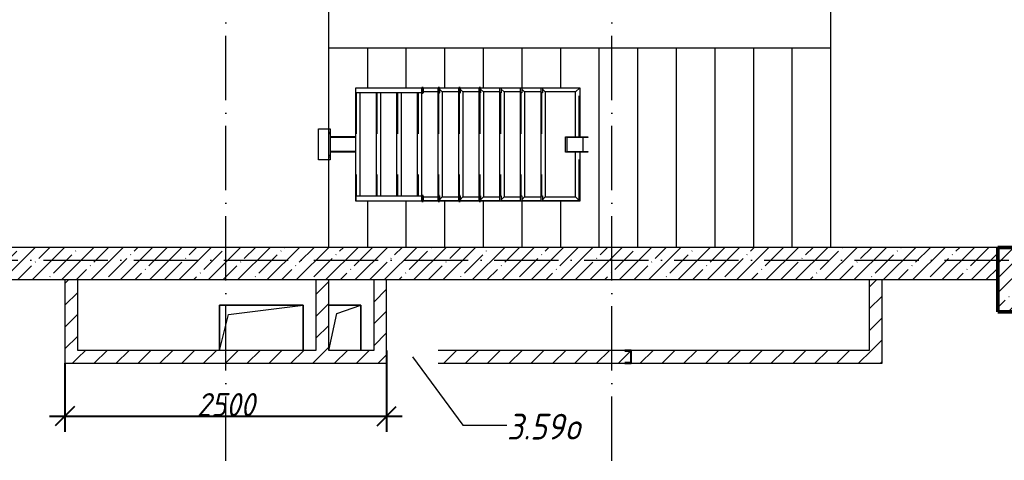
# Model space of a CAD drawing. Header units: millimetres. Extents: x -401725 to 250493, y 305116 to 802890.
# Drawn here: x 160134 to 167785, y 354614 to 358036 of the extents above; entities that cross this region are included whole.
import ezdxf

# ---------------------------------------------------------------- set-up
doc = ezdxf.new("R2010")
doc.units = ezdxf.units.MM
doc.linetypes.add('50_200_ШТРИХ_1Т_ш5_п1_п1_', pattern=[700, 500, -100, 0, -100])
doc.linetypes.add('Штрих', pattern=[635, 317.5, -317.5])
for name, color, linetype, lineweight in [('A-____-____-DIMS', 7, 'Continuous', 9), ('A-FLOR-____-OTLN', 7, 'Continuous', 9), ('A-GENM-____-HDLN', 7, 'Штрих', 9), ('A-GENM-____-MCUT', 7, 'Continuous', 25), ('A-GENM-____-OTLN', 7, 'Continuous', 9), ('A-GENM-____-OTLN-1', 7, 'Continuous', 25), ('A-GLAZ-____-IDEN', 7, 'Continuous', 9), ('A-WALL-____-MCUT-1', 7, 'Continuous', 9), ('A-WALL-____-PATT-1', 7, 'Continuous', 9), ('A-WALL-FNSH-MCUT-1', 7, 'Continuous', 9), ('S-COLS-____-MCUT', 7, 'Continuous', 50), ('S-COLS-____-OTLN', 7, 'Continuous', 9), ('S-GRID-____-OTLN-1', 7, '50_200_ШТРИХ_1Т_ш5_п1_п1_', 9), ('S-STRS-____-OTLN-1', 7, 'Continuous', 9)]:
    doc.layers.add(name, color=color, linetype=linetype, lineweight=lineweight)
doc.styles.add('ISOCPEUR_I_10', font='isocpeui.ttf', dxfattribs={"width": 0.9, "height": 180})
doc.styles.add('ISOCPEUR_I_9', font='isocpeui.ttf', dxfattribs={"width": 0.9, "height": 250})
doc.dimstyles.new('ISO-1_8_0_9К_СРЕДНИЙ_Кладочные_4', dxfattribs={"dimscale": 304.8, "dimtxt": 179.276612, "dimasz": 0.492126, "dimexe": 0.393701, "dimexo": 0, "dimgap": 0, "dimtad": 1, "dimdec": 3, "dimrnd": 0.001, "dimdsep": 46, "dimtxsty": 'ISOCPEUR_I_10', "dimblk1": 'OBLIQUE', "dimblk2": 'OBLIQUE', "dimsah": 1, "dimcen": 0.09, "dimdle": 0.393701, "dimazin": 0, "dimtfac": 1, "dimtdec": 4, "dimtix": 1, "dimtmove": 1, "dimatfit": 3, "dimfxl": 1, "dimtvp": 1, "dimtolj": 1, "dimtzin": 0, "dimarcsym": 2})
pattern_1 = [(45, (144685.44, 312186.37), (-84.8528, 84.8528), [])]

# ---------------------------------------------------------------- blocks, each defined once
blk = doc.blocks.new('ОМ_Нижняя опорная пятка - ОМ_Нижняя опорная пятка-19082064-АР1_План отверстий 3 этажа в осях 1-64_А-ГГ')
at = {"layer": 'A-GENM-____-OTLN'}
for p, q in [((-96, 10), (-96, 0)), ((-84, 10), (-84, 0)), ((84, 10), (84, 0)), ((96, 10), (96, 0))]:
    blk.add_line(p, q, dxfattribs=at)
blk = doc.blocks.new('ОМ_Труба_ГОСТ 8639-82 - ОМ_Труба_ГОСТ 8639-82-26350154-АР1_План отверстий 3 этажа в осях 1-64_А-ГГ')
at = {"layer": 'A-GENM-____-OTLN'}
for p, q in [((19689.1, 44821), (19689.1, 44941)), ((19689.1, 44941), (19864.1, 44941)), ((19864.1, 44935), (19701.2, 44935)), ((19701.2, 44935), (19701.2, 44827)), ((19824, 44935), (19824, 44827)), ((19864.1, 44941), (19864.1, 44935)), ((19864.1, 44821), (19689.1, 44821)), ((19701.2, 44827), (19864.1, 44827)), ((19864.1, 44827), (19864.1, 44821))]:
    blk.add_line(p, q, dxfattribs=at)
blk = doc.blocks.new('ОМ_Уголок_ГОСТ 8509-93 - ОМ_Уголок_ГОСТ 8509-93-26349651-АР1_План отверстий 3 этажа в осях 1-64_А-ГГ')
at = {"layer": 'A-GENM-____-HDLN'}
for p, q in [((4, -4), (380, -4)), ((500, -4), (876, -4))]:
    blk.add_line(p, q, dxfattribs=at)
at = {"layer": 'A-GENM-____-OTLN'}
for p, q in [((380, 0), (0, 0)), ((32, -32), (0, 0)), ((32, -32), (380, -32)), ((880, 0), (500, 0)), ((500, -32), (848, -32)), ((880, 0), (848, -32))]:
    blk.add_line(p, q, dxfattribs=at)
blk = doc.blocks.new('ОМ_Уголок_ГОСТ 8509-93 - ОМ_Уголок_ГОСТ 8509-93-V88-АР1_План отверстий 3 этажа в осях 1-64_А-ГГ')
at = {"layer": 'A-GENM-____-HDLN'}
blk.add_line((40, -4), (840, -4), dxfattribs=at)
at = {"layer": 'A-GENM-____-OTLN'}
for p, q in [((32, -32), (10, -10)), ((32, -32), (848, -32)), ((840, 0), (40, 0)), ((870, -10), (848, -32))]:
    blk.add_line(p, q, dxfattribs=at)
blk = doc.blocks.new('ОМ_Уголок_ГОСТ 8509-93 - ОМ_Уголок_ГОСТ 8509-93-19082047-АР1_План отверстий 3 этажа в осях 1-64_А-ГГ')
at = {"layer": 'A-GENM-____-HDLN'}
blk.add_line((10, -4), (296, -4), dxfattribs=at)
at = {"layer": 'A-GENM-____-OTLN'}
for p, q in [((300, 0), (10, 0)), ((32, -32), (10, -10)), ((32, -32), (268, -32)), ((300, 0), (268, -32))]:
    blk.add_line(p, q, dxfattribs=at)
blk = doc.blocks.new('ОМ_Уголок_ГОСТ 8509-93 - ОМ_Уголок_ГОСТ 8509-93-V89-АР1_План отверстий 3 этажа в осях 1-64_А-ГГ')
at = {"layer": 'A-GENM-____-HDLN'}
blk.add_line((4, -4), (290, -4), dxfattribs=at)
at = {"layer": 'A-GENM-____-OTLN'}
for p, q in [((290, 0), (0, 0)), ((32, -32), (0, 0)), ((32, -32), (268, -32)), ((290, -10), (268, -32))]:
    blk.add_line(p, q, dxfattribs=at)
blk = doc.blocks.new('ОМ_Уголок_ГОСТ 8509-93 - ОМ_Уголок_ГОСТ 8509-93-V90-АР1_План отверстий 3 этажа в осях 1-64_А-ГГ')
at = {"layer": 'A-GENM-____-HDLN'}
blk.add_line((10, -4), (160, -4), dxfattribs=at)
at = {"layer": 'A-GENM-____-OTLN'}
for p, q in [((160, 0), (10, 0)), ((32, -32), (10, -10)), ((32, -32), (160, -32))]:
    blk.add_line(p, q, dxfattribs=at)
blk = doc.blocks.new('ОМ_Уголок_ГОСТ 8509-93 - ОМ_Уголок_ГОСТ 8509-93-V91-АР1_План отверстий 3 этажа в осях 1-64_А-ГГ')
at = {"layer": 'A-GENM-____-HDLN'}
blk.add_line((140, -4), (290, -4), dxfattribs=at)
at = {"layer": 'A-GENM-____-OTLN'}
for p, q in [((290, 0), (140, 0)), ((140, -32), (268, -32)), ((290, -10), (268, -32))]:
    blk.add_line(p, q, dxfattribs=at)
blk = doc.blocks.new('ОМ_Уголок_ГОСТ 8509-93 - ОМ_Уголок_ГОСТ 8509-93-V92-АР1_План отверстий 3 этажа в осях 1-64_А-ГГ')
at = {"layer": 'A-GENM-____-HDLN'}
blk.add_line((40, -4), (840, -4), dxfattribs=at)
at = {"layer": 'A-GENM-____-OTLN'}
for p, q in [((840, 0), (40, 0)), ((40, -32), (840, -32))]:
    blk.add_line(p, q, dxfattribs=at)
blk = doc.blocks.new('ОМ_Уголок_ГОСТ 8509-93 - ОМ_Уголок_ГОСТ 8509-93-V93-АР1_План отверстий 3 этажа в осях 1-64_А-ГГ')
at = {"layer": 'A-GENM-____-HDLN'}
blk.add_line((44.3, -4), (160, -4), dxfattribs=at)
at = {"layer": 'A-GENM-____-OTLN'}
for p, q in [((160, 0), (44.3, 0)), ((44.3, -32), (160, -32))]:
    blk.add_line(p, q, dxfattribs=at)
blk = doc.blocks.new('ОМ_Уголок_ГОСТ 8509-93 - ОМ_Уголок_ГОСТ 8509-93-V94-АР1_План отверстий 3 этажа в осях 1-64_А-ГГ')
at = {"layer": 'A-GENM-____-HDLN'}
blk.add_line((140, -4), (255.7, -4), dxfattribs=at)
at = {"layer": 'A-GENM-____-OTLN'}
for p, q in [((255.7, 0), (140, 0)), ((140, -32), (255.7, -32))]:
    blk.add_line(p, q, dxfattribs=at)
blk = doc.blocks.new('ОМ_Уголок_ГОСТ 8509-93 - ОМ_Уголок_ГОСТ 8509-93-V95-АР1_План отверстий 3 этажа в осях 1-64_А-ГГ')
at = {"layer": 'A-GENM-____-HDLN'}
blk.add_line((40, -4), (840, -4), dxfattribs=at)
at = {"layer": 'A-GENM-____-OTLN'}
for p, q in [((840, 0), (0, 0)), ((1.3, -1.3), (0, 0)), ((40, -32), (840, -32))]:
    blk.add_line(p, q, dxfattribs=at)
blk = doc.blocks.new('ОМ_Труба_ГОСТ 8639-82 - ОМ_Труба_ГОСТ 8639-82-26527904-АР1_План отверстий 3 этажа в осях 1-64_А-ГГ')
at = {"layer": 'A-GENM-____-HDLN'}
for p, q in [((18060, 44935), (17861.5, 44935)), ((18060, 44827), (17861.5, 44827))]:
    blk.add_line(p, q, dxfattribs=at)
at = {"layer": 'A-GENM-____-OTLN'}
for p, q in [((18060, 44941), (17861.5, 44941)), ((18060, 44821), (17861.5, 44821))]:
    blk.add_line(p, q, dxfattribs=at)
blk = doc.blocks.new('ОМ_Уголок_ГОСТ 8510-86 - ОМ_Уголок_ГОСТ 8510-86-19082066-АР1_План отверстий 3 этажа в осях 1-64_А-ГГ')
at = {"layer": 'A-GENM-____-OTLN'}
for p, q in [((0, 0), (0, -90)), ((240, 0), (0, 0)), ((0, -10), (240, -10)), ((240, -90), (240, 0)), ((0, -90), (240, -90))]:
    blk.add_line(p, q, dxfattribs=at)
blk = doc.blocks.new('ОМ_Полоса_Трапеция прямоугольная_Прокат_ГОСТ 103-2006 - ОМ_Полоса_Трапеция прямоугольная_Прокат_ГОСТ 103-2006-19082130-АР1_План отверстий 3 этажа в осях 1-64_А-ГГ')
at = {"layer": 'A-GENM-____-OTLN'}
for p, q in [((19500, 45321), (19510, 45321)), ((19500, 45281), (19500, 45321)), ((19510, 45321), (19510, 45281)), ((19510, 45281), (19500, 45281))]:
    blk.add_line(p, q, dxfattribs=at)
blk = doc.blocks.new('ОМ_Полоса_Трапеция прямоугольная_Прокат_ГОСТ 103-2006 - ОМ_Полоса_Трапеция прямоугольная_Прокат_ГОСТ 103-2006-V96-АР1_План отверстий 3 этажа в осях 1-64_А-ГГ')
at = {"layer": 'A-GENM-____-MCUT'}
for p, q in [((19030, 45321), (19020, 45321)), ((19020, 45321), (19020, 45281)), ((19030, 45281), (19030, 45321)), ((19020, 45281), (19030, 45281))]:
    blk.add_line(p, q, dxfattribs=at)
blk = doc.blocks.new('ОМ_Полоса_Трапеция прямоугольная_Прокат_ГОСТ 103-2006 - ОМ_Полоса_Трапеция прямоугольная_Прокат_ГОСТ 103-2006-V97-АР1_План отверстий 3 этажа в осях 1-64_А-ГГ')
at = {"layer": 'A-GENM-____-MCUT'}
for p, q in [((18870, 45321), (18860, 45321)), ((18860, 45321), (18860, 45281)), ((18870, 45281), (18870, 45321)), ((18860, 45281), (18870, 45281))]:
    blk.add_line(p, q, dxfattribs=at)
blk = doc.blocks.new('ОМ_Полоса_Трапеция прямоугольная_Прокат_ГОСТ 103-2006 - ОМ_Полоса_Трапеция прямоугольная_Прокат_ГОСТ 103-2006-V98-АР1_План отверстий 3 этажа в осях 1-64_А-ГГ')
at = {"layer": 'A-GENM-____-MCUT'}
for p, q in [((18710, 45321), (18700, 45321)), ((18700, 45321), (18700, 45281)), ((18710, 45281), (18710, 45321)), ((18700, 45281), (18710, 45281))]:
    blk.add_line(p, q, dxfattribs=at)
blk = doc.blocks.new('ОМ_Полоса_Прокат_ГОСТ 103-2006 - ОМ_Полоса_Прокат_ГОСТ 103-2006-20723456-АР1_План отверстий 3 этажа в осях 1-64_А-ГГ')
at = {"layer": 'A-GENM-____-MCUT'}
for p, q in [((18584.3, 45321), (18572.8, 45321)), ((18572.8, 45321), (18572.8, 45281)), ((18584.3, 45281), (18584.3, 45321)), ((18572.8, 45281), (18584.3, 45281))]:
    blk.add_line(p, q, dxfattribs=at)
at = {"layer": 'A-GENM-____-OTLN'}
for p, q in [((18061.3, 45281), (18061.3, 45321)), ((18061.3, 45321), (18572.8, 45321)), ((18572.8, 45281), (18061.3, 45281))]:
    blk.add_line(p, q, dxfattribs=at)
blk = doc.blocks.new('ОМ_Полоса_Трапеция прямоугольная_Прокат_ГОСТ 103-2006 - ОМ_Полоса_Трапеция прямоугольная_Прокат_ГОСТ 103-2006-19082170-АР1_План отверстий 3 этажа в осях 1-64_А-ГГ')
at = {"layer": 'A-GENM-____-OTLN'}
for p, q in [((19500, 44481), (19510, 44481)), ((19500, 44441), (19500, 44481)), ((19510, 44481), (19510, 44441)), ((19510, 44441), (19500, 44441))]:
    blk.add_line(p, q, dxfattribs=at)
blk = doc.blocks.new('ОМ_Полоса_Трапеция прямоугольная_Прокат_ГОСТ 103-2006 - ОМ_Полоса_Трапеция прямоугольная_Прокат_ГОСТ 103-2006-V99-АР1_План отверстий 3 этажа в осях 1-64_А-ГГ')
at = {"layer": 'A-GENM-____-MCUT'}
for p, q in [((19030, 44481), (19020, 44481)), ((19020, 44481), (19020, 44441)), ((19030, 44441), (19030, 44481)), ((19020, 44441), (19030, 44441))]:
    blk.add_line(p, q, dxfattribs=at)
blk = doc.blocks.new('ОМ_Полоса_Трапеция прямоугольная_Прокат_ГОСТ 103-2006 - ОМ_Полоса_Трапеция прямоугольная_Прокат_ГОСТ 103-2006-V100-АР1_План отверстий 3 этажа в осях 1-64_А-ГГ')
at = {"layer": 'A-GENM-____-MCUT'}
for p, q in [((18870, 44481), (18860, 44481)), ((18860, 44481), (18860, 44441)), ((18870, 44441), (18870, 44481)), ((18860, 44441), (18870, 44441))]:
    blk.add_line(p, q, dxfattribs=at)
blk = doc.blocks.new('ОМ_Полоса_Трапеция прямоугольная_Прокат_ГОСТ 103-2006 - ОМ_Полоса_Трапеция прямоугольная_Прокат_ГОСТ 103-2006-V101-АР1_План отверстий 3 этажа в осях 1-64_А-ГГ')
at = {"layer": 'A-GENM-____-MCUT'}
for p, q in [((18710, 44481), (18700, 44481)), ((18700, 44481), (18700, 44441)), ((18710, 44441), (18710, 44481)), ((18700, 44441), (18710, 44441))]:
    blk.add_line(p, q, dxfattribs=at)
blk = doc.blocks.new('ОМ_Полоса_Прокат_ГОСТ 103-2006 - ОМ_Полоса_Прокат_ГОСТ 103-2006-19082171-АР1_План отверстий 3 этажа в осях 1-64_А-ГГ')
at = {"layer": 'A-GENM-____-OTLN'}
for p, q in [((18060, 44481), (18060, 44441)), ((18061.3, 44481), (18060, 44481)), ((18060, 44441), (18061.3, 44441))]:
    blk.add_line(p, q, dxfattribs=at)
blk = doc.blocks.new('ОМ_Полоса_Прокат_ГОСТ 103-2006 - ОМ_Полоса_Прокат_ГОСТ 103-2006-20723498-АР1_План отверстий 3 этажа в осях 1-64_А-ГГ')
at = {"layer": 'A-GENM-____-MCUT'}
for p, q in [((18584.3, 44481), (18572.8, 44481)), ((18572.8, 44481), (18572.8, 44441)), ((18584.3, 44441), (18584.3, 44481)), ((18572.8, 44441), (18584.3, 44441))]:
    blk.add_line(p, q, dxfattribs=at)
at = {"layer": 'A-GENM-____-OTLN'}
for p, q in [((18061.3, 44441), (18061.3, 44481)), ((18061.3, 44481), (18572.8, 44481)), ((18572.8, 44441), (18061.3, 44441))]:
    blk.add_line(p, q, dxfattribs=at)
blk = doc.blocks.new('BSC_Колонна _Прямоугольная - 500х500-V152-АР1_План отверстий 3 этажа в осях 1-64_А-ГГ')
at = {"layer": 'S-COLS-____-OTLN'}
h = blk.add_hatch(dxfattribs=at)
h.set_pattern_fill('FP_175', color=256, style=0, pattern_type=2)
h.set_pattern_definition([(45, (-23300, -43831.04), (-114.04925, 114.04925), []), (45, (-23185.95, -43831.04), (-114.04925, 114.04925), [201.613, -40.323, 3.353, -36.97])])
h.paths.add_polyline_path([(-250, -250), (250, -250), (250, 250), (-250, 250)], flags=0)
at = {"layer": 'S-COLS-____-MCUT'}
for p, q in [((250, 250), (-250, 250)), ((-250, 250), (-250, -250)), ((250, -250), (250, 250)), ((-250, -250), (250, -250))]:
    blk.add_line(p, q, dxfattribs=at)
blk = doc.blocks.new('154_Фахверк_СКБ_Швеллер - Тип_100_3960-28318856-АР1_План отверстий 3 этажа в осях 1-64_А-ГГ')
at = {"layer": 'A-GENM-____-MCUT'}
for p, q in [((175, 50), (125, 50)), ((125, 50), (125, -50)), ((128, 47), (175, 47)), ((128, -47), (128, 47)), ((175, 47), (175, 50)), ((125, -50), (175, -50)), ((175, -47), (128, -47)), ((175, -50), (175, -47))]:
    blk.add_line(p, q, dxfattribs=at)
blk = doc.blocks.new('AR_Отверстие прямоугольное _в плите_ - AR_Отверстие прямоугольное _в плите_-30552566-АР1_План отверстий 3 этажа в осях 1-64_А-ГГ')
at = {"layer": 'A-GENM-____-OTLN'}
for p, q in [((325, 175), (-325, 175)), ((-325, 175), (-325, -175)), ((-255, 105), (325, 175)), ((325, -175), (325, 175)), ((-325, -175), (-255, 105))]:
    blk.add_line(p, q, dxfattribs=at)
blk = doc.blocks.new('AR_Отверстие прямоугольное _в плите_ - AR_Отверстие прямоугольное _в плите_-30459243-АР1_План отверстий 3 этажа в осях 1-64_А-ГГ')
at = {"layer": 'A-GENM-____-OTLN'}
for p, q in [((125, 175), (-125, 175)), ((-62.5, 112.5), (125, 175)), ((125, -175), (125, 175)), ((-125, -175), (-62.5, 112.5))]:
    blk.add_line(p, q, dxfattribs=at)
blk = doc.blocks.new('_Oblique')
at = {"color": 0, "linetype": 'ByBlock', "lineweight": -2}
blk.add_line((-0.5, -0.5), (0.5, 0.5), dxfattribs=at)
blk = doc.blocks.new('*D10014')
at = {"layer": 'A-____-____-DIMS', "color": 0, "lineweight": -2, "transparency": 16777216}
for p, q in [((162985.4, 355467.4), (162985.4, 354835.8)), ((160485.4, 355367.4), (160485.4, 354835.8)), ((160365.4, 354955.8), (163105.4, 354955.8))]:
    blk.add_line(p, q, dxfattribs=at)
at = {"layer": 'Defpoints', "color": 0, "transparency": 16777216}
for p in [(162985.4, 355467.4), (160485.4, 355367.4), (162985.4, 354955.8)]:
    blk.add_point(p, dxfattribs=at)
at = {"layer": 'A-____-____-DIMS', "color": 0, "lineweight": -2, "transparency": 16777216, "xscale": 150, "yscale": 150, "zscale": 150, "rotation": 180}
blk.add_blockref('_Oblique', (160485.4, 354955.8), dxfattribs=at)
at = {"layer": 'A-____-____-DIMS', "color": 0, "lineweight": -2, "transparency": 16777216, "xscale": 150, "yscale": 150, "zscale": 150}
blk.add_blockref('_Oblique', (162985.4, 354955.8), dxfattribs=at)
at = {"layer": 'A-____-____-DIMS', "color": 0, "transparency": 16777216, "insert": (161735.4, 355045.8), "char_height": 180, "width": 546.104, "attachment_point": 5, "style": 'ISOCPEUR_I_10'}
blk.add_mtext('\\A1;2500', dxfattribs=at)

msp = doc.modelspace()

# ---------------------------------------------------------------- hatches: boundary and pattern name
at = {"layer": 'A-WALL-____-PATT-1'}
h = msp.add_hatch(dxfattribs=at)
h.set_pattern_fill('FP_38', color=256, style=0, pattern_type=2)
h.set_pattern_definition([(45, (144685.44, 312186.37), (-114.04925, 114.04925), []), (45, (144799.49, 312186.37), (-114.04925, 114.04925), [201.612, -40.322, 3.353, -36.97])])
h.paths.add_polyline_path([(167735.4376, 356017.4093), (167735.4376, 356267.4093), (159285.4376, 356267.4093), (159285.4376, 356017.4093), (165881.3322, 356017.4093)], flags=0)
h = msp.add_hatch(dxfattribs=at)
h.set_pattern_fill('FP_4', color=256, style=0, pattern_type=2)
h.set_pattern_definition(pattern_1)
h.paths.add_polyline_path([(160485.4376, 355367.4093), (160585.4376, 355367.4093), (160585.4376, 356017.4093), (160485.4376, 356017.4093), (160485.4376, 355921.9395)], flags=0)
h = msp.add_hatch(dxfattribs=at)
h.set_pattern_fill('FP_4', color=256, style=0, pattern_type=2)
h.set_pattern_definition(pattern_1)
h.paths.add_polyline_path([(162535.4376, 355467.4093), (162535.4376, 356017.4093), (162435.4376, 356017.4093), (162435.4376, 355467.4093)], flags=0)
h = msp.add_hatch(dxfattribs=at)
h.set_pattern_fill('FP_4', color=256, style=0, pattern_type=2)
h.set_pattern_definition(pattern_1)
h.paths.add_polyline_path([(162985.4376, 355467.4093), (162985.4376, 356017.4093), (162885.4376, 356017.4093), (162885.4376, 355467.4093)], flags=0)
h = msp.add_hatch(dxfattribs=at)
h.set_pattern_fill('FP_4', color=256, style=0, pattern_type=2)
h.set_pattern_definition(pattern_1)
h.paths.add_polyline_path([(166835.4376, 355467.4093), (166835.4376, 356017.4093), (166735.4376, 356017.4093), (166735.4376, 355467.4093)], flags=0)
h = msp.add_hatch(dxfattribs=at)
h.set_pattern_fill('FP_4', color=256, style=0, pattern_type=2)
h.set_pattern_definition(pattern_1)
h.paths.add_polyline_path([(166835.4376, 355367.4093), (166835.4376, 355467.4093), (164885.4376, 355467.4093), (164885.4376, 355367.4093), (165881.3322, 355367.4093)], flags=0)
h.paths.add_polyline_path([(164835.4376, 355367.4093), (164835.4376, 355370.4093), (164882.4376, 355370.4093), (164882.4376, 355464.4093), (164835.4376, 355464.4093), (164835.4376, 355467.4093), (163385.4376, 355467.4093), (163385.4376, 355367.4093), (164113.8679, 355367.4093)], flags=0)
h.paths.add_polyline_path([(162985.4376, 355367.4093), (162985.4376, 355467.4093), (160585.4376, 355467.4093), (160585.4376, 355367.4093), (162346.4036, 355367.4093)], flags=0)

# ---------------------------------------------------------------- linework, layer by layer
at = {"layer": 'A-FLOR-____-OTLN'}
for p, q in [((162535.4376, 357187.4093), (162535.4376, 359667.4093)), ((162535.4376, 356267.4093), (162535.4376, 356947.4093)), ((161685.4376, 355817.4093), (162335.4376, 355817.4093)), ((161685.4376, 355467.4093), (161685.4376, 355817.4093)), ((162335.4376, 355817.4093), (162335.4376, 355467.4093)), ((162535.4376, 355817.4093), (162785.4376, 355817.4093)), ((162785.4376, 355817.4093), (162785.4376, 355467.4093))]:
    msp.add_line(p, q, dxfattribs=at)
at = {"layer": 'A-GLAZ-____-IDEN'}
for p, q in [((163185.4376, 355417.4093), (163578.2886, 354887.2949)), ((163578.2886, 354887.2949), (163919.8936, 354887.2949))]:
    msp.add_line(p, q, dxfattribs=at)
at = {"layer": 'A-WALL-____-MCUT-1'}
for p, q in [((167735.4376, 356267.4093), (159285.4376, 356267.4093)), ((159235.4376, 356017.4093), (167735.4376, 356017.4093))]:
    msp.add_line(p, q, dxfattribs=at)
at = {"layer": 'A-WALL-FNSH-MCUT-1'}
for p, q in [((160485.4376, 356017.4093), (160485.4376, 355367.4093)), ((160585.4376, 355467.4093), (160585.4376, 356017.4093)), ((162435.4376, 356017.4093), (162435.4376, 355467.4093)), ((162535.4376, 355467.4093), (162535.4376, 356017.4093)), ((162885.4376, 356017.4093), (162885.4376, 355467.4093)), ((162985.4376, 355467.4093), (162985.4376, 356017.4093)), ((166735.4376, 356017.4093), (166735.4376, 355467.4093)), ((166835.4376, 355367.4093), (166835.4376, 356017.4093)), ((162435.4376, 355467.4093), (160585.4376, 355467.4093)), ((162885.4376, 355467.4093), (162535.4376, 355467.4093)), ((164835.4376, 355467.4093), (163385.4376, 355467.4093)), ((166735.4376, 355467.4093), (164885.4376, 355467.4093)), ((160485.4376, 355367.4093), (162985.4376, 355367.4093)), ((163385.4376, 355367.4093), (164835.4376, 355367.4093)), ((164885.4376, 355367.4093), (166835.4376, 355367.4093))]:
    msp.add_line(p, q, dxfattribs=at)
at = {"layer": 'S-GRID-____-OTLN-1'}
for p, q in [((161735.4376, 307703.761), (161735.4376, 362067.327)), ((164735.4376, 307703.761), (164735.4376, 362067.327)), ((140016.6674, 356167.4093), (171393.1768, 356167.4093))]:
    msp.add_line(p, q, dxfattribs=at)
at = {"layer": 'S-STRS-____-OTLN-1'}
for p, q in [((166435.4376, 358117.4093), (166435.4376, 357817.4093)), ((162535.4376, 357817.4093), (162835.4376, 357817.4093)), ((162835.4376, 357817.4093), (163135.4376, 357817.4093)), ((162835.4376, 357817.4093), (162835.4376, 357507.4093)), ((162835.4376, 357817.4093), (162835.4376, 357507.4093)), ((163135.4376, 357817.4093), (163435.4376, 357817.4093)), ((163135.4376, 357817.4093), (163135.4376, 357507.4093)), ((163135.4376, 357817.4093), (163135.4376, 357507.4093)), ((163435.4376, 357817.4093), (163735.4376, 357817.4093)), ((163435.4376, 357817.4093), (163435.4376, 357507.4093)), ((163435.4376, 357817.4093), (163435.4376, 357507.4093)), ((163735.4376, 357817.4093), (164035.4376, 357817.4093)), ((163735.4376, 357817.4093), (163735.4376, 357507.4093)), ((163735.4376, 357817.4093), (163735.4376, 357507.4093)), ((164035.4376, 357817.4093), (164335.4376, 357817.4093)), ((164035.4376, 357817.4093), (164035.4376, 357507.4093)), ((164035.4376, 357817.4093), (164035.4376, 357507.4093)), ((164335.4376, 357817.4093), (164635.4376, 357817.4093)), ((164335.4376, 357817.4093), (164335.4376, 357507.4093)), ((164335.4376, 357817.4093), (164335.4376, 357507.4093)), ((164635.4376, 357817.4093), (164935.4376, 357817.4093)), ((164635.4376, 357817.4093), (164635.4376, 356267.4093)), ((164635.4376, 357817.4093), (164635.4376, 356267.4093)), ((164935.4376, 357817.4093), (165235.4376, 357817.4093)), ((164935.4376, 357817.4093), (164935.4376, 356267.4093)), ((164935.4376, 357817.4093), (164935.4376, 356267.4093)), ((165235.4376, 357817.4093), (165535.4376, 357817.4093)), ((165235.4376, 357817.4093), (165235.4376, 356267.4093)), ((165235.4376, 357817.4093), (165235.4376, 356267.4093)), ((165535.4376, 357817.4093), (165835.4376, 357817.4093)), ((165535.4376, 357817.4093), (165535.4376, 356267.4093)), ((165535.4376, 357817.4093), (165535.4376, 356267.4093)), ((165835.4376, 357817.4093), (166135.4376, 357817.4093)), ((165835.4376, 357817.4093), (165835.4376, 356267.4093)), ((165835.4376, 357817.4093), (165835.4376, 356267.4093)), ((166135.4376, 357817.4093), (166435.4376, 357817.4093)), ((166135.4376, 357817.4093), (166135.4376, 356267.4093)), ((166135.4376, 357817.4093), (166135.4376, 356267.4093)), ((166435.4376, 357817.4093), (166435.4376, 356267.4093)), ((166435.4376, 357817.4093), (166435.4376, 356267.4093)), ((162835.4376, 356627.4093), (162835.4376, 356267.4093)), ((162835.4376, 356627.4093), (162835.4376, 356267.4093)), ((163135.4376, 356627.4093), (163135.4376, 356267.4093)), ((163135.4376, 356627.4093), (163135.4376, 356267.4093)), ((163435.4376, 356627.4093), (163435.4376, 356267.4093)), ((163435.4376, 356627.4093), (163435.4376, 356267.4093)), ((163735.4376, 356627.4093), (163735.4376, 356267.4093)), ((163735.4376, 356627.4093), (163735.4376, 356267.4093)), ((164035.4376, 356627.4093), (164035.4376, 356267.4093)), ((164035.4376, 356627.4093), (164035.4376, 356267.4093)), ((164335.4376, 356627.4093), (164335.4376, 356267.4093)), ((164335.4376, 356627.4093), (164335.4376, 356267.4093))]:
    msp.add_line(p, q, dxfattribs=at)

# ---------------------------------------------------------------- block references
at = {"layer": 'A-GENM-____-OTLN', "extrusion": (0, 0, -1)}
for name, p, rotation in [('ОМ_Уголок_ГОСТ 8509-93 - ОМ_Уголок_ГОСТ 8509-93-V95-АР1_План отверстий 3 этажа в осях 1-64_А-ГГ', (-162745.4376, 357507.4093), 269.9999999999989), ('ОМ_Уголок_ГОСТ 8509-93 - ОМ_Уголок_ГОСТ 8509-93-V88-АР1_План отверстий 3 этажа в осях 1-64_А-ГГ', (-163385.4376, 357507.4093), 269.9999999999989), ('ОМ_Уголок_ГОСТ 8509-93 - ОМ_Уголок_ГОСТ 8509-93-V88-АР1_План отверстий 3 этажа в осях 1-64_А-ГГ', (-163545.4376, 357507.4093), 269.9999999999989), ('ОМ_Уголок_ГОСТ 8509-93 - ОМ_Уголок_ГОСТ 8509-93-V88-АР1_План отверстий 3 этажа в осях 1-64_А-ГГ', (-163705.4376, 357507.4093), 269.9999999999989), ('ОМ_Уголок_ГОСТ 8509-93 - ОМ_Уголок_ГОСТ 8509-93-V88-АР1_План отверстий 3 этажа в осях 1-64_А-ГГ', (-163865.4376, 357507.4093), 269.9999999999989), ('ОМ_Уголок_ГОСТ 8509-93 - ОМ_Уголок_ГОСТ 8509-93-V88-АР1_План отверстий 3 этажа в осях 1-64_А-ГГ', (-164025.4376, 357507.4093), 269.9999999999989), ('ОМ_Уголок_ГОСТ 8509-93 - ОМ_Уголок_ГОСТ 8509-93-V88-АР1_План отверстий 3 этажа в осях 1-64_А-ГГ', (-164185.4376, 357507.4093), 269.9999999999989), ('ОМ_Уголок_ГОСТ 8509-93 - ОМ_Уголок_ГОСТ 8509-93-26349651-АР1_План отверстий 3 этажа в осях 1-64_А-ГГ', (-164485.4376, 356627.4093), 89.99999999999908), ('ОМ_Уголок_ГОСТ 8509-93 - ОМ_Уголок_ГОСТ 8509-93-V92-АР1_План отверстий 3 этажа в осях 1-64_А-ГГ', (-162905.4376, 357507.4093), 269.9999999999989), ('ОМ_Уголок_ГОСТ 8509-93 - ОМ_Уголок_ГОСТ 8509-93-V92-АР1_План отверстий 3 этажа в осях 1-64_А-ГГ', (-163065.4376, 357507.4093), 269.9999999999989), ('ОМ_Уголок_ГОСТ 8509-93 - ОМ_Уголок_ГОСТ 8509-93-V92-АР1_План отверстий 3 этажа в осях 1-64_А-ГГ', (-163225.4376, 357507.4093), 269.9999999999989), ('ОМ_Уголок_ГОСТ 8510-86 - ОМ_Уголок_ГОСТ 8510-86-19082066-АР1_План отверстий 3 этажа в осях 1-64_А-ГГ', (-162546.9269, 356947.4093), 89.99999999999918), ('ОМ_Уголок_ГОСТ 8509-93 - ОМ_Уголок_ГОСТ 8509-93-V93-АР1_План отверстий 3 этажа в осях 1-64_А-ГГ', (-163225.4376, 356627.4093), 180), ('ОМ_Уголок_ГОСТ 8509-93 - ОМ_Уголок_ГОСТ 8509-93-V90-АР1_План отверстий 3 этажа в осях 1-64_А-ГГ', (-163385.4376, 356627.4093), 180), ('ОМ_Уголок_ГОСТ 8509-93 - ОМ_Уголок_ГОСТ 8509-93-V90-АР1_План отверстий 3 этажа в осях 1-64_А-ГГ', (-163545.4376, 356627.4093), 180), ('ОМ_Уголок_ГОСТ 8509-93 - ОМ_Уголок_ГОСТ 8509-93-V90-АР1_План отверстий 3 этажа в осях 1-64_А-ГГ', (-163705.4376, 356627.4093), 180), ('ОМ_Уголок_ГОСТ 8509-93 - ОМ_Уголок_ГОСТ 8509-93-V90-АР1_План отверстий 3 этажа в осях 1-64_А-ГГ', (-163865.4376, 356627.4093), 180), ('ОМ_Уголок_ГОСТ 8509-93 - ОМ_Уголок_ГОСТ 8509-93-V90-АР1_План отверстий 3 этажа в осях 1-64_А-ГГ', (-164025.4376, 356627.4093), 180), ('ОМ_Уголок_ГОСТ 8509-93 - ОМ_Уголок_ГОСТ 8509-93-19082047-АР1_План отверстий 3 этажа в осях 1-64_А-ГГ', (-164185.4376, 356627.4093), 180)]:
    msp.add_blockref(name, p, dxfattribs=dict(at, rotation=rotation))
at = {"layer": 'A-GENM-____-OTLN'}
for name, p in [('ОМ_Полоса_Прокат_ГОСТ 103-2006 - ОМ_Полоса_Прокат_ГОСТ 103-2006-20723456-АР1_План отверстий 3 этажа в осях 1-64_А-ГГ', (144685.4376, 312186.3674)), ('ОМ_Полоса_Трапеция прямоугольная_Прокат_ГОСТ 103-2006 - ОМ_Полоса_Трапеция прямоугольная_Прокат_ГОСТ 103-2006-V98-АР1_План отверстий 3 этажа в осях 1-64_А-ГГ', (144685.4376, 312186.3674)), ('ОМ_Полоса_Трапеция прямоугольная_Прокат_ГОСТ 103-2006 - ОМ_Полоса_Трапеция прямоугольная_Прокат_ГОСТ 103-2006-V97-АР1_План отверстий 3 этажа в осях 1-64_А-ГГ', (144685.4376, 312186.3674)), ('ОМ_Полоса_Трапеция прямоугольная_Прокат_ГОСТ 103-2006 - ОМ_Полоса_Трапеция прямоугольная_Прокат_ГОСТ 103-2006-V96-АР1_План отверстий 3 этажа в осях 1-64_А-ГГ', (144685.4376, 312186.3674)), ('ОМ_Полоса_Трапеция прямоугольная_Прокат_ГОСТ 103-2006 - ОМ_Полоса_Трапеция прямоугольная_Прокат_ГОСТ 103-2006-19082130-АР1_План отверстий 3 этажа в осях 1-64_А-ГГ', (144365.4376, 312186.3674)), ('ОМ_Полоса_Трапеция прямоугольная_Прокат_ГОСТ 103-2006 - ОМ_Полоса_Трапеция прямоугольная_Прокат_ГОСТ 103-2006-19082130-АР1_План отверстий 3 этажа в осях 1-64_А-ГГ', (144525.4376, 312186.3674)), ('ОМ_Полоса_Трапеция прямоугольная_Прокат_ГОСТ 103-2006 - ОМ_Полоса_Трапеция прямоугольная_Прокат_ГОСТ 103-2006-19082130-АР1_План отверстий 3 этажа в осях 1-64_А-ГГ', (144685.4376, 312186.3674)), ('ОМ_Труба_ГОСТ 8639-82 - ОМ_Труба_ГОСТ 8639-82-26527904-АР1_План отверстий 3 этажа в осях 1-64_А-ГГ', (144685.4376, 312186.3674)), ('ОМ_Труба_ГОСТ 8639-82 - ОМ_Труба_ГОСТ 8639-82-26350154-АР1_План отверстий 3 этажа в осях 1-64_А-ГГ', (144685.4376, 312186.3674)), ('ОМ_Полоса_Прокат_ГОСТ 103-2006 - ОМ_Полоса_Прокат_ГОСТ 103-2006-19082171-АР1_План отверстий 3 этажа в осях 1-64_А-ГГ', (144685.4376, 312186.3674)), ('ОМ_Полоса_Прокат_ГОСТ 103-2006 - ОМ_Полоса_Прокат_ГОСТ 103-2006-20723498-АР1_План отверстий 3 этажа в осях 1-64_А-ГГ', (144685.4376, 312186.3674)), ('ОМ_Полоса_Трапеция прямоугольная_Прокат_ГОСТ 103-2006 - ОМ_Полоса_Трапеция прямоугольная_Прокат_ГОСТ 103-2006-V101-АР1_План отверстий 3 этажа в осях 1-64_А-ГГ', (144685.4376, 312186.3674)), ('ОМ_Полоса_Трапеция прямоугольная_Прокат_ГОСТ 103-2006 - ОМ_Полоса_Трапеция прямоугольная_Прокат_ГОСТ 103-2006-V100-АР1_План отверстий 3 этажа в осях 1-64_А-ГГ', (144685.4376, 312186.3674)), ('ОМ_Полоса_Трапеция прямоугольная_Прокат_ГОСТ 103-2006 - ОМ_Полоса_Трапеция прямоугольная_Прокат_ГОСТ 103-2006-V99-АР1_План отверстий 3 этажа в осях 1-64_А-ГГ', (144685.4376, 312186.3674)), ('ОМ_Полоса_Трапеция прямоугольная_Прокат_ГОСТ 103-2006 - ОМ_Полоса_Трапеция прямоугольная_Прокат_ГОСТ 103-2006-19082170-АР1_План отверстий 3 этажа в осях 1-64_А-ГГ', (144365.4376, 312186.3674)), ('ОМ_Полоса_Трапеция прямоугольная_Прокат_ГОСТ 103-2006 - ОМ_Полоса_Трапеция прямоугольная_Прокат_ГОСТ 103-2006-19082170-АР1_План отверстий 3 этажа в осях 1-64_А-ГГ', (144525.4376, 312186.3674)), ('ОМ_Полоса_Трапеция прямоугольная_Прокат_ГОСТ 103-2006 - ОМ_Полоса_Трапеция прямоугольная_Прокат_ГОСТ 103-2006-19082170-АР1_План отверстий 3 этажа в осях 1-64_А-ГГ', (144685.4376, 312186.3674)), ('AR_Отверстие прямоугольное _в плите_ - AR_Отверстие прямоугольное _в плите_-30552566-АР1_План отверстий 3 этажа в осях 1-64_А-ГГ', (162010.4376, 355642.4093)), ('AR_Отверстие прямоугольное _в плите_ - AR_Отверстие прямоугольное _в плите_-30459243-АР1_План отверстий 3 этажа в осях 1-64_А-ГГ', (162660.4376, 355642.4093))]:
    msp.add_blockref(name, p, dxfattribs=at)
at = {"layer": 'A-GENM-____-OTLN', "extrusion": (0, 0, -1)}
for name, p in [('ОМ_Уголок_ГОСТ 8509-93 - ОМ_Уголок_ГОСТ 8509-93-V94-АР1_План отверстий 3 этажа в осях 1-64_А-ГГ', (-163525.4376, 357507.4093)), ('ОМ_Уголок_ГОСТ 8509-93 - ОМ_Уголок_ГОСТ 8509-93-V91-АР1_План отверстий 3 этажа в осях 1-64_А-ГГ', (-163685.4376, 357507.4093)), ('ОМ_Уголок_ГОСТ 8509-93 - ОМ_Уголок_ГОСТ 8509-93-V91-АР1_План отверстий 3 этажа в осях 1-64_А-ГГ', (-163845.4376, 357507.4093)), ('ОМ_Уголок_ГОСТ 8509-93 - ОМ_Уголок_ГОСТ 8509-93-V91-АР1_План отверстий 3 этажа в осях 1-64_А-ГГ', (-164005.4376, 357507.4093)), ('ОМ_Уголок_ГОСТ 8509-93 - ОМ_Уголок_ГОСТ 8509-93-V91-АР1_План отверстий 3 этажа в осях 1-64_А-ГГ', (-164165.4376, 357507.4093)), ('ОМ_Уголок_ГОСТ 8509-93 - ОМ_Уголок_ГОСТ 8509-93-V91-АР1_План отверстий 3 этажа в осях 1-64_А-ГГ', (-164325.4376, 357507.4093)), ('ОМ_Уголок_ГОСТ 8509-93 - ОМ_Уголок_ГОСТ 8509-93-V89-АР1_План отверстий 3 этажа в осях 1-64_А-ГГ', (-164485.4376, 357507.4093))]:
    msp.add_blockref(name, p, dxfattribs=at)
at = {"layer": 'A-GENM-____-OTLN', "rotation": 90.00000000000084}
msp.add_blockref('ОМ_Нижняя опорная пятка - ОМ_Нижняя опорная пятка-19082064-АР1_План отверстий 3 этажа в осях 1-64_А-ГГ', (162546.9269, 357067.4093), dxfattribs=at)
at = {"layer": 'A-GENM-____-OTLN-1', "rotation": 180}
msp.add_blockref('154_Фахверк_СКБ_Швеллер - Тип_100_3960-28318856-АР1_План отверстий 3 этажа в осях 1-64_А-ГГ', (165010.4376, 355417.4093), dxfattribs=at)
at = {"layer": 'S-COLS-____-OTLN'}
msp.add_blockref('BSC_Колонна _Прямоугольная - 500х500-V152-АР1_План отверстий 3 этажа в осях 1-64_А-ГГ', (167985.4376, 356017.4093), dxfattribs=at)

# ---------------------------------------------------------------- texts
at = {"layer": 'A-GLAZ-____-IDEN', "char_height": 200, "attachment_point": 1, "style": 'ISOCPEUR_I_9'}
for s, insert, width in [('3.59', (163919.8936, 354974.9094), 548.35425), ('\\fISOCPEUR|b0|i1|c204|p34|;\\W.9;о', (164372.3311, 354974.9094), 158.734125)]:
    msp.add_mtext(s, dxfattribs=dict(at, insert=insert, width=width))

# ---------------------------------------------------------------- dimensions: what is measured, and where the dimension line sits
at = {"layer": 'A-____-____-DIMS'}
dim = msp.add_linear_dim(base=(162985.4376, 354955.8057), p1=(160485.4376, 355367.4093), p2=(162985.4376, 355467.4093), dimstyle='ISO-1_8_0_9К_СРЕДНИЙ_Кладочные_4', override={"dimpost": '<>', "dimfxl": 2501.999201}, dxfattribs=at)
dim.commit()
dim.dimension.update_dxf_attribs({"geometry": '*D10014', "text_midpoint": (161735.4376, 355045.8057)})

doc.saveas('drawing.dxf')
